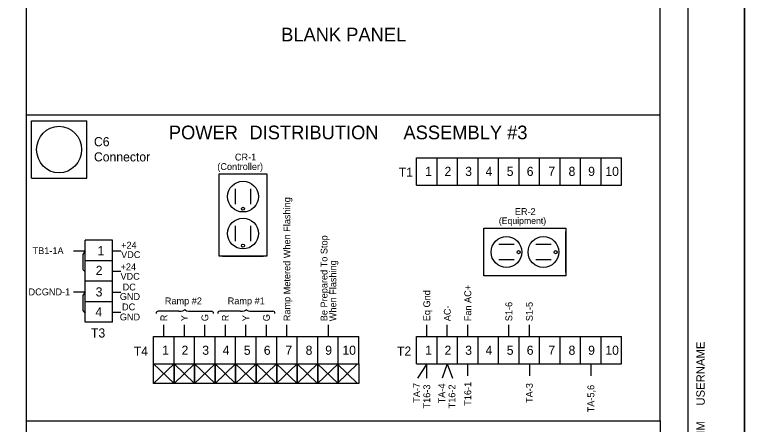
# Model space of a CAD drawing. Extents: x -13 to 8081, y -1113 to 1413.
# Drawn here: x 3739 to 4408, y 123 to 487 of the extents above; entities that cross this region are included whole.
import ezdxf

# ---------------------------------------------------------------- set-up
doc = ezdxf.new("R2010")
doc.units = 0
for name, color, linetype in [('#plot_border', 7, 'Continuous'), ('#plot_shape', 7, 'Continuous'), ('Level 1', 7, 'Continuous'), ('Level 2', 7, 'Continuous'), ('Level 8', 7, 'Continuous'), ('P_ODOT_PLAN_Border', 7, 'Continuous'), ('P_TRAF_PLANS_SheetTx', 7, 'Continuous')]:
    doc.layers.add(name, color=color, linetype=linetype)

msp = doc.modelspace()

# ---------------------------------------------------------------- linework, layer by layer
at = {"layer": '#plot_shape'}
for points in [[(4386.5, -408.85), (4386.5, 1291.15), (3286.5, 1291.15), (3286.5, -408.85)], [(5486.5, -408.85), (5486.5, 1291.15), (4386.5, 1291.15), (4386.5, -408.85)]]:
    msp.add_lwpolyline(points, close=True, dxfattribs=at)
at = {"layer": 'Level 1'}
for p, q in [((3748.59, 126.96), (3748.59, 1246.66)), ((4311.54, 126.96), (4311.54, 1246.66)), ((3748.59, 333.94), (3748.59, 398.74)), ((3748.59, 398.74), (4311.54, 398.74)), ((3753.15, 342.43), (3753.15, 393.34)), ((3753.15, 393.34), (3802.33, 393.34)), ((3802.33, 342.43), (3802.33, 393.34)), ((4095.16, 336.38), (4095.16, 360.68)), ((4095.16, 360.68), (4277.41, 360.68)), ((4113.39, 336.38), (4113.39, 360.68)), ((4131.61, 336.38), (4131.61, 360.68)), ((4149.84, 336.38), (4149.84, 360.68)), ((4168.06, 336.38), (4168.06, 360.68)), ((4186.29, 336.38), (4186.29, 360.68)), ((4204.51, 336.38), (4204.51, 360.68)), ((4222.74, 336.38), (4222.74, 360.68)), ((4240.96, 336.38), (4240.96, 360.68)), ((4259.19, 336.38), (4259.19, 360.68)), ((4277.41, 336.38), (4277.41, 360.68)), ((3753.15, 342.43), (3802.33, 342.43)), ((3919.79, 273.33), (3919.79, 346.23)), ((3919.79, 346.23), (3962.31, 346.23)), ((3962.31, 346.23), (3962.31, 273.33)), ((4095.16, 336.38), (4277.41, 336.38)), ((3934.22, 319.35), (3934.22, 333.02)), ((3947.88, 319.35), (3947.88, 333.02)), ((3934.22, 286.54), (3934.22, 300.21)), ((3947.88, 286.54), (3947.88, 300.21)), ((4155, 255.6), (4155, 298.13)), ((4155, 298.13), (4227.9, 298.13)), ((4227.9, 298.13), (4227.9, 255.6)), ((4227.9, 258.64), (4227.9, 295.09)), ((3800.89, 214.45), (3800.89, 287.35)), ((3825.19, 287.35), (3800.89, 287.35)), ((3825.19, 214.45), (3825.19, 287.35)), ((4181.88, 283.7), (4168.21, 283.7)), ((4214.69, 283.7), (4201.02, 283.7)), ((3790.34, 278.05), (3800.89, 278.05)), ((3825.19, 278.05), (3832.61, 278.05)), ((3825.22, 278.05), (3832.61, 278.05)), ((3825.19, 269.12), (3800.89, 269.12)), ((3962.31, 273.33), (3919.79, 273.33)), ((3922.83, 273.33), (3959.28, 273.33)), ((4181.88, 270.03), (4168.21, 270.03)), ((4214.69, 270.03), (4201.02, 270.03)), ((3825.19, 259.87), (3832.61, 259.87)), ((4227.9, 255.6), (4155, 255.6)), ((3825.19, 250.9), (3800.89, 250.9)), ((3790.34, 241.47), (3800.89, 241.47)), ((3825.19, 241.21), (3832.61, 241.21)), ((3825.19, 232.67), (3800.89, 232.67)), ((3825.19, 223.51), (3832.61, 223.51)), ((3884.11, 224.33), (3865.68, 224.33)), ((3894.42, 224.32), (3912.95, 224.32)), ((3938.79, 224.33), (3920.37, 224.33)), ((3949.1, 224.32), (3967.64, 224.32)), ((3825.19, 214.45), (3800.89, 214.45)), ((3870.69, 201.79), (3870.69, 212.34)), ((3888.91, 201.79), (3888.91, 212.34)), ((3907.14, 201.79), (3907.14, 212.34)), ((3925.36, 201.79), (3925.36, 212.34)), ((3943.59, 201.79), (3943.59, 212.34)), ((3961.81, 201.79), (3961.81, 212.34)), ((3980.04, 201.79), (3980.04, 212.34)), ((4016.93, 201.79), (4016.93, 212.34)), ((4104.28, 201.79), (4104.28, 212.34)), ((4122.5, 201.79), (4122.5, 212.34)), ((4140.73, 201.79), (4140.73, 212.34)), ((4177.18, 201.79), (4177.18, 212.34)), ((4195.4, 201.79), (4195.4, 212.34)), ((3861.58, 177.49), (3861.58, 201.79)), ((3861.58, 201.79), (4043.82, 201.79)), ((3879.8, 177.49), (3879.8, 201.79)), ((3898.02, 177.49), (3898.02, 201.79)), ((3916.25, 177.49), (3916.25, 201.79)), ((3934.47, 177.49), (3934.47, 201.79)), ((3952.7, 177.49), (3952.7, 201.79)), ((3970.92, 177.49), (3970.92, 201.79)), ((3989.15, 177.49), (3989.15, 201.79)), ((4007.37, 177.49), (4007.37, 201.79)), ((4025.6, 177.49), (4025.6, 201.79)), ((4043.82, 177.49), (4043.82, 201.79)), ((4095.16, 177.49), (4095.16, 201.79)), ((4095.16, 201.79), (4277.41, 201.79)), ((4113.39, 177.49), (4113.39, 201.79)), ((4131.61, 177.49), (4131.61, 201.79)), ((4149.84, 177.49), (4149.84, 201.79)), ((4168.06, 177.49), (4168.06, 201.79)), ((4186.29, 177.49), (4186.29, 201.79)), ((4204.51, 177.49), (4204.51, 201.79)), ((4222.74, 177.49), (4222.74, 201.79)), ((4240.96, 177.49), (4240.96, 201.79)), ((4259.19, 177.49), (4259.19, 201.79)), ((4277.41, 177.49), (4277.41, 201.79)), ((3861.58, 177.49), (4043.82, 177.49)), ((4095.16, 177.49), (4277.41, 177.49)), ((4104.28, 164.96), (4104.28, 177.49)), ((4122.5, 177.49), (4127.06, 164.7)), ((4140.73, 166.93), (4140.73, 177.49)), ((3748.59, 126.96), (4311.54, 126.96))]:
    msp.add_line(p, q, dxfattribs=at)
for points in [[(3800.89, 278.06), (3798.66, 274.71), (3798.66, 261.47), (3800.89, 259.23)], [(3800.89, 241.47), (3798.66, 238.12), (3798.66, 224.89), (3800.89, 222.65)]]:
    msp.add_lwpolyline(points, dxfattribs=at)
for centre, radius in [((3941.05, 326.13), 13.67), ((3940.95, 315.32), 1.37), ((3941.05, 293.33), 13.67), ((4175.09, 276.86), 13.67), ((4207.9, 276.86), 13.67), ((3940.95, 282.51), 1.37), ((4185.91, 276.77), 1.37), ((4218.72, 276.77), 1.37)]:
    msp.add_circle(centre, radius, dxfattribs=at)
msp.add_ellipse((3777.61, 367.9), major_axis=(0, 20.68), ratio=0.965909, dxfattribs=at)
for centre, major_axis, ratio, start_param, end_param in [((3865.63, 222.7), (1.71, 0), 0.95, 1.543036, 3.330477), ((3884.11, 225.97), (5.18, 0), 0.317776, 4.71266, 6.196372), ((3894.42, 225.96), (5.18, 0), 0.317776, 3.223325, 4.712097), ((3913, 222.69), (1.71, 0), 0.95, 6.094301, 7.881742), ((3920.32, 222.7), (1.71, 0), 0.95, 1.543036, 3.330477), ((3938.79, 225.97), (5.18, 0), 0.317776, 4.71266, 6.196372), ((3949.1, 225.96), (5.18, 0), 0.317776, 3.223325, 4.712097), ((3967.68, 222.69), (1.71, 0), 0.95, 6.094301, 7.881742)]:
    msp.add_ellipse(centre, major_axis=major_axis, ratio=ratio, start_param=start_param, end_param=end_param, dxfattribs=at)
at = {"layer": 'Level 8'}
for p, q in [((4104.28, 177.49), (4095.94, 164.87)), ((4122.5, 177.49), (4117.88, 164.78)), ((4195.4, 177.49), (4195.4, 166.93)), ((4250.01, 177.49), (4250.01, 166.93))]:
    msp.add_line(p, q, dxfattribs=at)
msp.add_lwpolyline([(3748.59, 126.96), (4311.54, 126.96), (4311.54, -68.17), (3748.59, -68.17)], close=True, dxfattribs=at)
at = {"layer": 'P_ODOT_PLAN_Border'}
msp.add_lwpolyline([(4336.5, -333.85), (4336.5, 1266.15), (3336.5, 1266.15), (3336.5, -333.85)], close=True, dxfattribs=at)
at = {"layer": 'P_TRAF_PLANS_SheetTx'}
for p, q in [((3861.49, 177.49), (3879.72, 159.97)), ((3879.72, 177.49), (3861.49, 159.97)), ((3897.94, 177.49), (3879.72, 159.97)), ((3879.72, 177.49), (3897.94, 159.97)), ((3916.17, 177.49), (3897.94, 159.97)), ((3897.94, 177.49), (3916.17, 159.97)), ((3934.39, 177.49), (3916.17, 159.97)), ((3916.17, 177.49), (3934.39, 159.97)), ((3952.62, 177.49), (3934.39, 159.97)), ((3934.39, 177.49), (3952.62, 159.97)), ((3970.84, 177.49), (3952.62, 159.97)), ((3952.62, 177.49), (3970.84, 159.97)), ((3989.07, 177.49), (3970.84, 159.97)), ((3970.84, 177.49), (3989.07, 159.97)), ((4007.29, 177.49), (3989.07, 159.97)), ((3989.07, 177.49), (4007.29, 159.97)), ((4025.52, 177.49), (4007.29, 159.97)), ((4007.29, 177.49), (4025.52, 159.97)), ((4042.75, 177.49), (4024.52, 159.97)), ((4024.52, 177.49), (4042.75, 159.97))]:
    msp.add_line(p, q, dxfattribs=at)
for points in [[(3861.58, 177.49), (3879.8, 177.49), (3879.8, 159.97), (3861.58, 159.97)], [(3879.8, 177.49), (3898.02, 177.49), (3898.02, 159.97), (3879.8, 159.97)], [(3898.02, 177.49), (3916.25, 177.49), (3916.25, 159.97), (3898.02, 159.97)], [(3916.25, 177.49), (3934.47, 177.49), (3934.47, 159.97), (3916.25, 159.97)], [(3934.47, 177.49), (3952.7, 177.49), (3952.7, 159.97), (3934.47, 159.97)], [(3952.7, 177.49), (3970.92, 177.49), (3970.92, 159.97), (3952.7, 159.97)], [(3970.92, 177.49), (3989.15, 177.49), (3989.15, 159.97), (3970.92, 159.97)], [(3989.15, 177.49), (4007.37, 177.49), (4007.37, 159.97), (3989.15, 159.97)], [(4007.37, 177.49), (4025.6, 177.49), (4025.6, 159.97), (4007.37, 159.97)], [(4025.6, 177.49), (4043.82, 177.49), (4043.82, 159.97), (4025.6, 159.97)]]:
    msp.add_lwpolyline(points, close=True, dxfattribs=at)

# ---------------------------------------------------------------- texts
at = {"layer": '#plot_border'}
msp.add_text('THIS IS THE FILENAME LOCATION ##############################     DD-MMM-YYYY  HH:MM     USERNAME', height=7.5, rotation=90, dxfattribs=at).set_placement((4351.24, -335.01))
at = {"layer": 'Level 1'}
for s, height, p in [('BLANK PANEL', 12.1499, (3974.92, 464.04)), ('POWER', 12.15, (3875.12, 377.05)), ('DISTRIBUTION', 12.1499, (3946.75, 377.05)), ('ASSEMBLY #3', 12.1499, (4083.57, 377.05)), ('C6', 8.1, (3808.58, 370.87)), ('Connector', 8.1, (3808.58, 357.37)), ('CR-1', 6.075, (3933.8, 358.2)), ('(Controller)', 6.0749, (3918.19, 349.73)), ('T1', 8.1, (4079.39, 343.75)), ('1', 8.1, (4102.79, 344.48)), ('2', 8.1, (4120.04, 344.48)), ('3', 8.1, (4138.42, 344.48)), ('4', 8.1, (4156.5, 344.48)), ('5', 8.1, (4175.31, 344.48)), ('6', 8.1, (4193.08, 344.48)), ('7', 8.1, (4212.28, 344.48)), ('8', 8.1, (4230.23, 344.48)), ('9', 8.1, (4247.65, 344.48)), ('10', 8.1, (4262.91, 344.48)), ('ER-2', 6.075, (4182.51, 309.83)), ('(Equipment)', 5.7712, (4168.29, 301.8)), ('1', 8.1, (3811.7, 274)), ('+24', 6.075, (3832.74, 279.92)), ('TB1-1A', 6.075, (3754.07, 275.02)), ('VDC', 6.075, (3832.71, 271.51)), ('2', 8.1, (3810.14, 256.52)), ('+24', 6.075, (3832.21, 260.67)), ('VDC', 6.075, (3832.18, 252.26)), ('DC', 6.075, (3834.08, 242.75)), ('DCGND-1', 6.075, (3750.47, 238.44)), ('3', 8.1, (3810.11, 237.42)), ('GND', 6.075, (3831.52, 234.34)), ('Ramp #2', 6.075, (3871.55, 230.44)), ('Ramp #1', 6.075, (3927.4, 230.44)), ('4', 8.1, (3809.88, 219.62)), ('DC', 6.075, (3833.54, 225.11)), ('GND', 6.075, (3831.52, 216.17)), ('T3', 8.1, (3805.95, 200.94)), ('T4', 8.1, (3843.98, 184.85)), ('1', 8.1, (3869.2, 185.59)), ('2', 8.1, (3886.45, 185.59)), ('3', 8.1, (3904.83, 185.59)), ('4', 8.1, (3922.91, 185.59)), ('5', 8.1, (3941.72, 185.59)), ('6', 8.1, (3959.49, 185.59)), ('7', 8.1, (3978.69, 185.59)), ('8', 8.1, (3996.64, 185.59)), ('9', 8.1, (4014.06, 185.59)), ('10', 8.1, (4029.32, 185.59)), ('T2', 8.1, (4077.83, 184.85)), ('1', 8.1, (4102.79, 185.59)), ('2', 8.1, (4120.04, 185.59)), ('3', 8.1, (4138.42, 185.59)), ('4', 8.1, (4156.5, 185.59)), ('5', 8.1, (4175.31, 185.59)), ('6', 8.1, (4193.08, 185.59)), ('7', 8.1, (4212.28, 185.59)), ('8', 8.1, (4230.23, 185.59)), ('9', 8.1, (4247.65, 185.59)), ('10', 8.1, (4262.91, 185.59))]:
    msp.add_text(s, height=height, dxfattribs=at).set_placement(p)
for s, height, p in [('Eq Gnd', 6.075, (4107.31, 215.41)), ('Fan AC+', 6.075, (4143.76, 215.41)), ('AC-', 6.075, (4125.54, 215.41)), ('S1-6', 6.075, (4180.21, 215.41)), ('S1-5', 6.075, (4198.44, 215.41)), ('G', 6.07, (3910.17, 215.41)), ('G', 6.07, (3964.85, 215.41)), ('R', 6.07, (3873.73, 215.41)), ('Y', 6.07, (3891.95, 215.41)), ('R', 6.07, (3928.4, 215.41)), ('Y', 6.07, (3946.62, 215.41)), ('T16-1', 6.075, (4143.76, 140.33)), ('T16-3', 6.075, (4107.31, 137.94)), ('T16-2', 6.075, (4129.69, 137.99))]:
    msp.add_text(s, height=height, rotation=90, dxfattribs=at).set_placement(p)
at = {"layer": 'Level 2'}
for s, p in [('Ramp Metered When Flashing', (3983.07, 215.41)), ('Be Prepared To Stop', (4016.05, 215.41)), ('When Flashing', (4023.88, 215.41))]:
    msp.add_text(s, height=6.0749, rotation=90, dxfattribs=at).set_placement(p)
at = {"layer": 'Level 8'}
for s, p in [('TA-7', (4098.28, 142.98)), ('TA-4', (4120.65, 142.44)), ('TA-3', (4198.47, 142.78)), ('TA-5,6', (4253.08, 134.48))]:
    msp.add_text(s, height=6.075, rotation=90, dxfattribs=at).set_placement(p)

doc.saveas('drawing.dxf')
